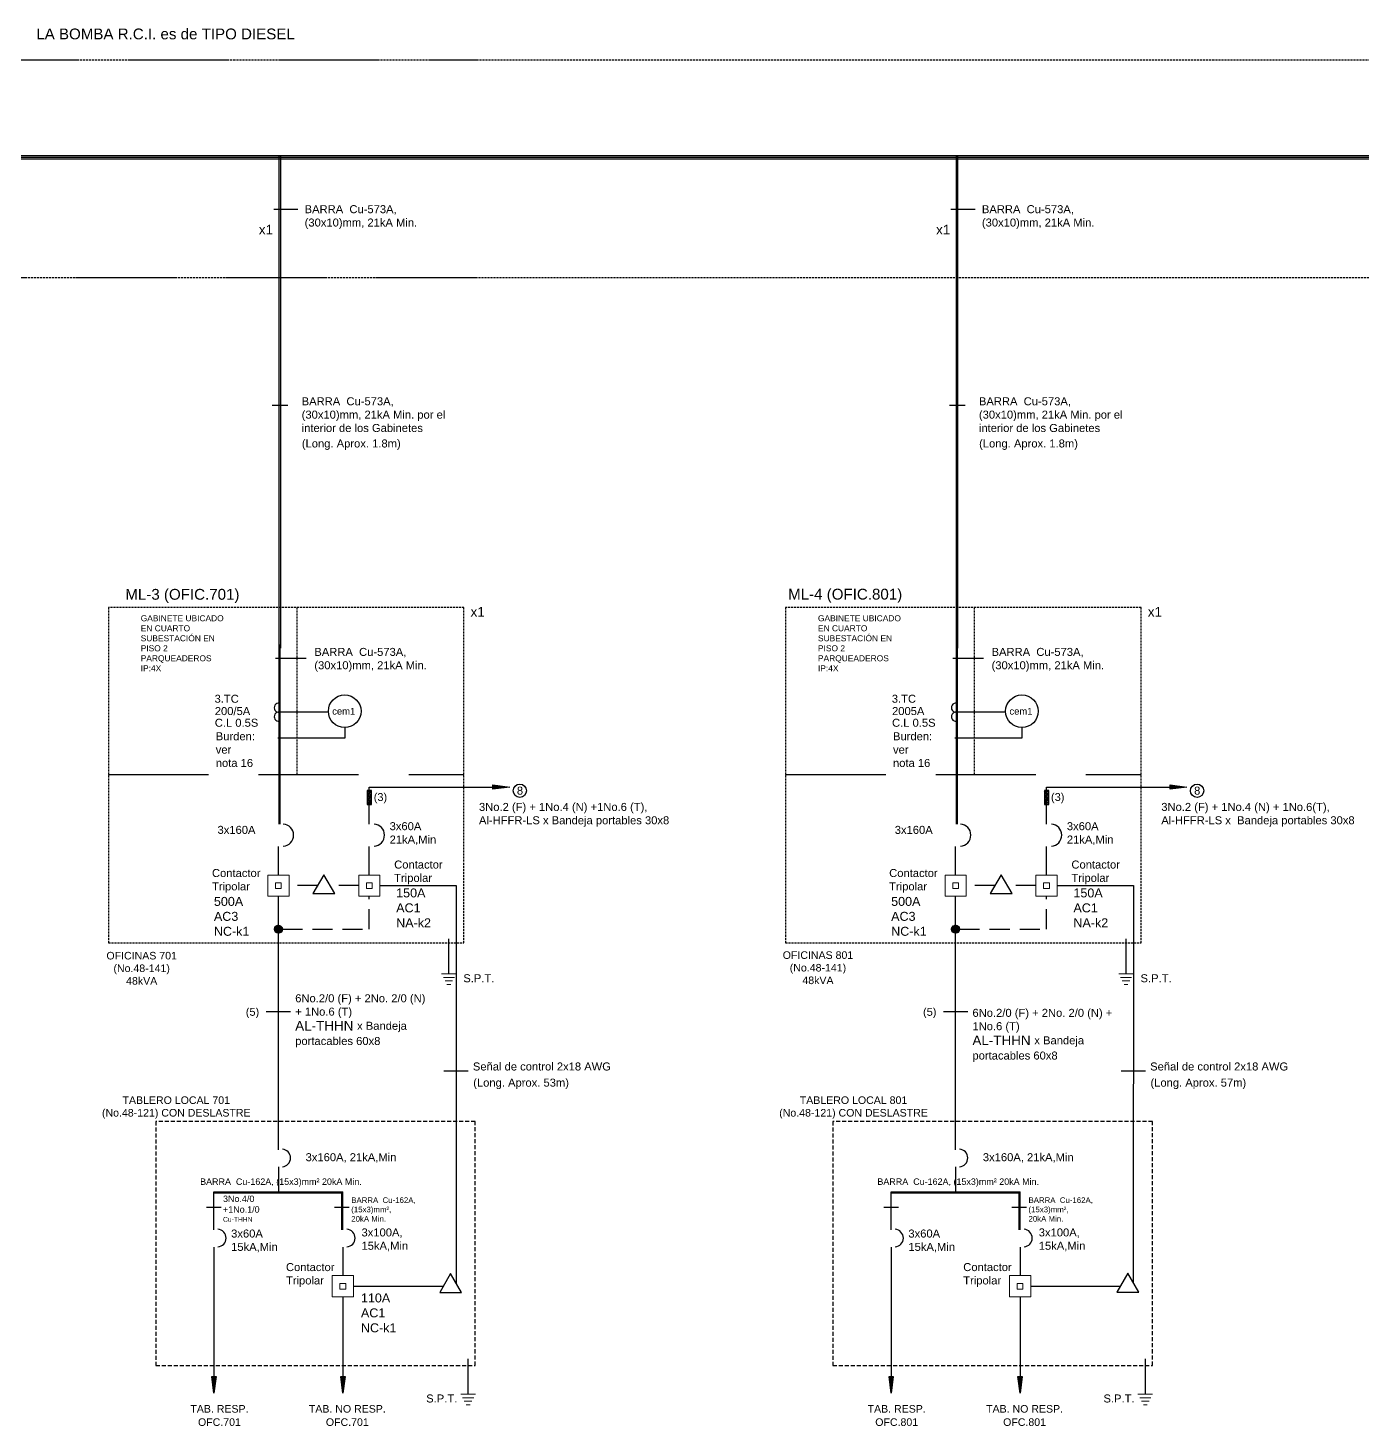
# Model space of a CAD drawing. Header units: millimetres. Extents: x 346 to 922, y -130 to 280.
# Drawn here: x 508.9 to 675.5, y 19.6 to 194.3 of the extents above; entities that cross this region are included whole.
import ezdxf
from ezdxf.enums import TextEntityAlignment as Align

# ---------------------------------------------------------------- set-up
doc = ezdxf.new("R2010")
doc.units = ezdxf.units.MM
doc.linetypes.add('DASHED', pattern=[0.75, 0.5, -0.25])
doc.linetypes.add('HIDDEN', pattern=[0.375, 0.25, -0.125])
for name, color, linetype in [('CRUCE', 7, 'HIDDEN'), ('DIAG', 4, 'Continuous'), ('DIAG-UNI', 4, 'Continuous'), ('GAB', 3, 'Continuous'), ('RE60', 7, 'Continuous')]:
    doc.layers.add(name, color=color, linetype=linetype)
doc.layers.add('RE80', color=7, linetype='Continuous', lineweight=15)
doc.styles.add('ROMANS', font='arial.ttf')
doc.styles.get("Standard").update_dxf_attribs({"font": 'arial.ttf'})

# ---------------------------------------------------------------- blocks, each defined once
blk = doc.blocks.new('FC1')
at = {"layer": 'RE60'}
h = blk.add_hatch(dxfattribs=at)
h.set_pattern_fill('ANSI31', color=256, scale=0.02)
h.paths.add_polyline_path([(0, 0), (0.00014, 0.000018), (0.00014, -0.000018)])
h = blk.add_hatch(color=256, dxfattribs=at)
h.dxf.hatch_style = 1
h.paths.add_polyline_path([(0, 0), (0.00014, 0.000018), (0.00014, -0.000018)])
for points in [[(0, 0), (0.00014, 0.000018), (0.00014, -0.000018), (0, 0)], [(0, 0), (0, 0)]]:
    blk.add_lwpolyline(points, dxfattribs=at)
blk = doc.blocks.new('PIN')
at = {"layer": 'RE60'}
h = blk.add_hatch(dxfattribs=at)
h.set_pattern_fill('ANSI31', color=256, scale=0.05)
h.set_pattern_definition([(45, (-9243.939, 874.64953), (-0.1122532015, 0.1122532015), [])])
h.paths.add_polyline_path([(0.28, 2.12), (-0.26, 2.12), (-0.26, 0.36), (0.28, 0.36)])
blk.add_lwpolyline([(-0.26, 0.36), (0.28, 0.36), (0.28, 2.12), (-0.26, 2.12)], close=True, dxfattribs=at)

msp = doc.modelspace()

# ---------------------------------------------------------------- hatches: boundary and pattern name
at = {"layer": 'RE60'}
h = msp.add_hatch(dxfattribs=at)
h.set_pattern_fill('JIS_WOOD', color=256, scale=0.1)
h.set_pattern_definition([(45, (441.187635, 722.69595), (-0.05, 0.05), [])])
edge = h.paths.add_edge_path()
edge.add_arc((540.17, 81.68), 0.5, 0, 360)
h = msp.add_hatch(dxfattribs=at)
h.set_pattern_fill('JIS_WOOD', color=256, scale=0.1)
h.set_pattern_definition([(45, (525.75682, 722.69595), (-0.05, 0.05), [])])
edge = h.paths.add_edge_path()
edge.add_arc((624.74, 81.68), 0.5, 0, 360)

# ---------------------------------------------------------------- linework, layer by layer
at = {"layer": 'CRUCE', "ltscale": 50}
for p, q in [((352.67, 190.28), (564.85, 190.28)), ((564.85, 163.04), (352.67, 163.04))]:
    msp.add_line(p, q, dxfattribs=at)
at = {"layer": 'CRUCE'}
for p, q in [((563.34, 121.87), (518.94, 121.87)), ((518.94, 121.87), (518.94, 79.99)), ((563.34, 79.99), (563.34, 121.87)), ((647.9, 121.87), (603.51, 121.87)), ((603.51, 121.87), (603.51, 79.99)), ((647.9, 79.99), (647.9, 121.87)), ((518.94, 79.99), (563.34, 79.99)), ((603.51, 79.99), (647.9, 79.99))]:
    msp.add_line(p, q, dxfattribs=at)
msp.add_lwpolyline([(352.67, 190.28), (799.39, 190.28), (799.39, 163.04), (352.67, 163.04)], close=True, dxfattribs=at)
for points in [[(542.49, 121.87), (542.49, 101.02)], [(627.06, 121.87), (627.06, 101.02)]]:
    msp.add_lwpolyline(points, dxfattribs=at)
at = {"layer": 'CRUCE', "ltscale": 50}
for points in [[(518.94, 101.02), (563.34, 101.02)], [(603.51, 101.02), (647.9, 101.02)]]:
    msp.add_lwpolyline(points, dxfattribs=at)
at = {"layer": 'DIAG'}
for points in [[(551.52, 94.82), (551.52, 99.43), (566.96, 99.43)], [(636.09, 94.82), (636.09, 99.43), (651.53, 99.43)], [(552.85, 87.12), (562.37, 87.12), (562.36, 37.46)], [(637.42, 87.12), (646.94, 87.12), (646.93, 37.53)], [(549.55, 37.07), (560.77, 37.07)], [(634.12, 37.07), (645.34, 37.07)]]:
    msp.add_lwpolyline(points, dxfattribs=at)
at = {"layer": 'DIAG-UNI', "color": 6}
for p, q in [((357.29, 178.33), (781.48, 178.33)), ((540.22, 178.28), (540.22, 116.79)), ((540.42, 178.28), (540.42, 116.79)), ((624.79, 178.28), (624.79, 116.79)), ((624.99, 178.33), (624.99, 116.79)), ((357.29, 178.13), (781.48, 178.13)), ((357.29, 177.93), (781.48, 177.93)), ((532.12, 48.88), (548.22, 48.88)), ((532.12, 48.73), (548.22, 48.73)), ((616.69, 48.88), (632.79, 48.88)), ((616.69, 48.73), (632.79, 48.73))]:
    msp.add_line(p, q, dxfattribs=at)
at = {"layer": 'DIAG-UNI', "color": 4}
for p, q in [((540.17, 88.44), (540.17, 92)), ((551.52, 88.44), (551.52, 92)), ((624.74, 88.44), (624.74, 92)), ((636.09, 88.44), (636.09, 92)), ((540.17, 82.18), (540.17, 85.79)), ((624.74, 82.18), (624.74, 85.79)), ((540.17, 54.11), (540.17, 81.18)), ((624.74, 54.11), (624.74, 81.18))]:
    msp.add_line(p, q, dxfattribs=at)
at = {"layer": 'DIAG-UNI', "color": 6}
for points in [[(540.22, 117.24), (540.22, 94.82)], [(540.37, 117.24), (540.37, 94.82)], [(624.79, 117.24), (624.79, 94.82)], [(624.94, 117.24), (624.94, 94.82)], [(548.09, 44.1), (548.09, 48.88)], [(548.22, 44.1), (548.22, 48.88)], [(632.66, 44.1), (632.66, 48.88)], [(632.79, 44.1), (632.79, 48.88)]]:
    msp.add_lwpolyline(points, dxfattribs=at)
at = {"layer": 'DIAG-UNI', "ltscale": 5}
for points in [[(545.85, 88.49), (544.48, 86.13), (547.21, 86.13)], [(630.42, 88.49), (629.05, 86.13), (631.78, 86.13)], [(561.68, 38.65), (560.32, 36.28), (563.04, 36.28)], [(646.25, 38.71), (644.89, 36.35), (647.61, 36.35)]]:
    msp.add_lwpolyline(points, close=True, dxfattribs=at)
at = {"layer": 'DIAG-UNI', "linetype": 'HIDDEN', "ltscale": 10}
for points in [[(540.67, 81.68), (551.52, 81.68), (551.52, 85.79)], [(545.05, 87.12), (541.5, 87.12)], [(550.2, 87.12), (546.64, 87.12)], [(625.24, 81.68), (636.09, 81.68), (636.09, 85.79)], [(629.62, 87.12), (626.07, 87.12)], [(634.77, 87.12), (631.21, 87.12)]]:
    msp.add_lwpolyline(points, dxfattribs=at)
at = {"layer": 'DIAG-UNI'}
for points in [[(540.17, 51.97), (540.17, 48.73)], [(624.74, 51.97), (624.74, 48.73)], [(532.12, 41.96), (532.12, 25.8)], [(548.22, 41.96), (548.22, 38.4)], [(616.69, 41.96), (616.69, 25.8)], [(632.79, 41.96), (632.79, 38.4)], [(548.22, 35.75), (548.22, 25.8)], [(632.79, 35.75), (632.79, 25.8)]]:
    msp.add_lwpolyline(points, dxfattribs=at)
at = {"layer": 'DIAG-UNI', "color": 4}
for points in [[(532.12, 44.1), (532.12, 48.88)], [(616.69, 44.1), (616.69, 48.88)]]:
    msp.add_lwpolyline(points, dxfattribs=at)
at = {"layer": 'GAB'}
for p, q in [((561.45, 76.1), (561.45, 80.49)), ((646.02, 76.1), (646.02, 80.49)), ((563.86, 23.6), (563.86, 27.99)), ((648.43, 23.6), (648.43, 27.99))]:
    msp.add_line(p, q, dxfattribs=at)
at = {"layer": 'RE60', "ltscale": 0.07}
for p, q in [((546.42, 108.78), (540.14, 108.78)), ((630.99, 108.78), (624.71, 108.78)), ((548.45, 106.87), (548.45, 105.55)), ((633.02, 106.87), (633.02, 105.55)), ((548.45, 105.55), (540.09, 105.55)), ((633.02, 105.55), (624.66, 105.55))]:
    msp.add_line(p, q, dxfattribs=at)
at = {"layer": 'RE60'}
for points in [[(542.61, 171.58), (539.59, 171.58)], [(627.18, 171.58), (624.16, 171.58)], [(541.37, 147.09), (539.41, 147.09)], [(625.94, 147.09), (623.98, 147.09)], [(539.83, 115.53), (543.65, 115.53)], [(624.4, 115.53), (628.22, 115.53)], [(541.68, 71.34), (538.66, 71.34)], [(541.68, 71.34), (538.66, 71.34)], [(541.54, 71.34), (539.58, 71.34)], [(626.25, 71.34), (623.23, 71.34)], [(626.25, 71.34), (623.23, 71.34)], [(626.1, 71.34), (624.15, 71.34)], [(563.88, 63.93), (560.85, 63.93)], [(563.73, 63.93), (561.77, 63.93)], [(648.45, 63.93), (645.42, 63.93)], [(648.3, 63.93), (646.34, 63.93)], [(533.03, 46.89), (531.21, 46.89)], [(549, 46.89), (547.18, 46.89)], [(617.6, 46.89), (615.78, 46.89)], [(633.57, 46.89), (631.75, 46.89)]]:
    msp.add_lwpolyline(points, dxfattribs=at)
at = {"layer": 'RE60', "linetype": 'DASHED'}
for points in [[(524.85, 27.19), (564.75, 27.19), (564.75, 57.64), (524.85, 57.64)], [(609.42, 27.19), (649.32, 27.19), (649.32, 57.64), (609.42, 57.64)]]:
    msp.add_lwpolyline(points, close=True, dxfattribs=at)
at = {"layer": 'RE60'}
for centre, radius in [((548.45, 108.91), 2.04), ((633.02, 108.91), 2.04), ((540.17, 81.68), 0.5), ((624.74, 81.68), 0.5)]:
    msp.add_circle(centre, radius, dxfattribs=at)
at = {"layer": 'RE60', "color": 3}
for centre in [(570.32, 98.98), (654.89, 98.98)]:
    msp.add_circle(centre, 0.828, dxfattribs=at)
at = {"layer": 'RE60', "ltscale": 0.07}
for centre, start, end in [((540.22, 109.35), 67.3119, 261.1912), ((540.22, 108.22), 98.8088, 292.6881), ((624.79, 109.35), 67.3119, 261.1912), ((624.79, 108.22), 98.8088, 292.6881)]:
    msp.add_arc(centre, 0.574, start, end, dxfattribs=at)
at = {"layer": 'RE60'}
for centre, radius in [((540.68, 93.43), 1.39), ((552.03, 93.43), 1.39), ((625.25, 93.43), 1.39), ((636.6, 93.43), 1.39), ((540.59, 53.1), 1.1), ((625.16, 53.1), 1.1), ((532.54, 43.09), 1.1), ((548.65, 43.09), 1.1), ((617.11, 43.09), 1.1), ((633.21, 43.09), 1.1)]:
    msp.add_arc(centre, radius, 274.0094, 85.9906, dxfattribs=at)
at = {"layer": 'RE80', "color": 3}
for p, q in [((560.77, 75.65), (562.15, 75.65)), ((560.98, 75.21), (561.93, 75.21)), ((645.34, 75.65), (646.72, 75.65)), ((645.55, 75.21), (646.5, 75.21)), ((561.21, 74.75), (561.69, 74.75)), ((645.77, 74.75), (646.26, 74.75)), ((563.18, 23.14), (564.56, 23.14)), ((647.75, 23.14), (649.13, 23.14)), ((563.39, 22.7), (564.33, 22.7)), ((563.61, 22.25), (564.1, 22.25)), ((647.96, 22.7), (648.9, 22.7)), ((648.18, 22.25), (648.67, 22.25))]:
    msp.add_line(p, q, dxfattribs=at)
at = {"layer": 'RE80'}
for points in [[(538.85, 85.79), (541.5, 85.79), (541.5, 88.44), (538.85, 88.44)], [(539.81, 86.75), (540.53, 86.75), (540.53, 87.48), (539.81, 87.48)], [(552.85, 85.79), (550.2, 85.79), (550.2, 88.44), (552.85, 88.44)], [(551.88, 86.75), (551.16, 86.75), (551.16, 87.48), (551.88, 87.48)], [(623.42, 85.79), (626.07, 85.79), (626.07, 88.44), (623.42, 88.44)], [(624.38, 86.75), (625.1, 86.75), (625.1, 87.48), (624.38, 87.48)], [(637.42, 85.79), (634.77, 85.79), (634.77, 88.44), (637.42, 88.44)], [(636.45, 86.75), (635.73, 86.75), (635.73, 87.48), (636.45, 87.48)], [(549.55, 35.75), (546.9, 35.75), (546.9, 38.4), (549.55, 38.4)], [(548.58, 36.71), (547.86, 36.71), (547.86, 37.43), (548.58, 37.43)], [(634.12, 35.75), (631.47, 35.75), (631.47, 38.4), (634.12, 38.4)], [(633.15, 36.71), (632.43, 36.71), (632.43, 37.43), (633.15, 37.43)]]:
    msp.add_lwpolyline(points, close=True, dxfattribs=at)
at = {"layer": 'RE80', "color": 3}
for points in [[(562.37, 76.1), (560.53, 76.1)], [(646.94, 76.1), (645.1, 76.1)], [(564.77, 23.6), (562.94, 23.6)], [(649.34, 23.6), (647.51, 23.6)]]:
    msp.add_lwpolyline(points, dxfattribs=at)

# ---------------------------------------------------------------- block references
at = {"layer": 'RE60', "ltscale": 0.8, "xscale": 15000, "yscale": 15000, "zscale": 15000}
for p, rotation in [((569.06, 99.43), 179.9999999999999), ((653.63, 99.43), 179.9999999999999), ((532.12, 23.71), 89.99999999999994), ((548.22, 23.71), 89.99999999999994), ((616.69, 23.71), 89.99999999999994), ((632.79, 23.71), 89.99999999999994)]:
    msp.add_blockref('FC1', p, dxfattribs=dict(at, rotation=rotation))
at = {"layer": 'RE60', "rotation": 180}
for p in [(551.53, 99.37), (636.1, 99.37)]:
    msp.add_blockref('PIN', p, dxfattribs=at)

# ---------------------------------------------------------------- texts
at = {"layer": 'RE60', "color": 4, "ltscale": 0.07}
for s, p in [('LA BOMBA R.C.I. es de TIPO DIESEL', (509.94, 192.85)), ('ML-3 (OFIC.701)', (521.06, 122.84)), ('ML-4 (OFIC.801) ', (603.82, 122.86))]:
    msp.add_text(s, height=1.35, dxfattribs=at).set_placement(p)
at = {"layer": 'RE60', "ltscale": 0.07}
for s, p in [('3.TC', (532.2, 109.97)), ('3.TC', (616.77, 109.97)), ('200/5A', (532.23, 108.43)), ('2005A', (616.8, 108.43)), ('C.L 0.5S', (532.23, 106.97)), ('C.L 0.5S', (616.8, 106.97))]:
    msp.add_text(s, height=1, dxfattribs=at).set_placement(p)
at = {"layer": 'RE60', "ltscale": 0.07, "style": 'ROMANS'}
for p in [(548.33, 108.91), (632.9, 108.91)]:
    msp.add_text('cem1', height=0.843, dxfattribs=at).set_placement(p, align=Align.MIDDLE_CENTER)
at = {"layer": 'RE60', "ltscale": 0.07}
for p in [(570.34, 98.49), (654.91, 98.49)]:
    msp.add_text('8', height=1, dxfattribs=at).set_placement(p, align=Align.CENTER)
at = {"layer": 'RE60', "attachment_point": 4}
for s, insert, char_height, width in [('\\A1;3No.2 (F) + 1No.4 (N) +1No.6 (T),\\P{\\C3;Al-HFFR-LS} x Bandeja portables 30x8', (565.22, 95.97), 1, 26.1157), ('\\A1;3No.2 (F) + 1No.4 (N) + 1No.6(T),\\P{\\C3;Al-HFFR-LS} x  Bandeja portables 30x8', (650.42, 95.97), 1, 26.3445), ('\\A1;\\pxl1;6No.2/0 (F) + 2No. 2/0 (N) + 1No.6 (T) \\P{\\H1.2x;\\C3;AL-THHN }x Bandeja portacables 60x8', (541.27, 70.23), 1, 17.4015), ('\\A1;\\pxl1;6No.2/0 (F) + 2No. 2/0 (N) + 1No.6 (T) \\P{\\H1.2x;\\C3;AL-THHN \\H0.83333x;\\C256;x Bandeja portacables 60x8}', (625.84, 68.41), 1, 21.5311), ('\\A1;\\pxl1;Señal de control 2x18 AWG', (563.46, 64.52), 1, 31.7341), ('\\A1;\\pxl1;Señal de control 2x18 AWG', (648.03, 64.52), 1, 31.7341), ('\\A1;\\pxl1;3No.4/0\\P+1No.1/0\\P{\\H0.75x;\\C3;Cu-THHN}', (532.46, 46.76), 0.8, 6.4507)]:
    msp.add_mtext(s, dxfattribs=dict(at, insert=insert, char_height=char_height, width=width))
at = {"layer": 'RE60', "char_height": 1.12, "width": 2.8525, "attachment_point": 1, "style": 'ROMANS'}
for s, insert in [('500A\\PAC3\\PNC-k1', (532.12, 85.71)), ('150A\\PAC1\\PNA-k2', (554.88, 86.77)), ('500A\\PAC3\\PNC-k1', (616.69, 85.71)), ('150A\\PAC1\\PNA-k2', (639.45, 86.77)), ('110A\\PAC1\\PNC-k1', (550.48, 36.17))]:
    msp.add_mtext(s, dxfattribs=dict(at, insert=insert))
at = {"layer": 'RE80'}
for s, height, p in [('x1', 1.2, (537.73, 168.48)), ('x1', 1.2, (622.3, 168.48)), ('(Long. Aprox. 1.8m)', 1, (543.1, 141.86)), ('(Long. Aprox. 1.8m)', 1, (627.67, 141.86)), ('x1', 1.2, (564.17, 120.73)), ('x1', 1.2, (648.74, 120.73)), ('(Long. Aprox. 53m)', 1, (564.5, 62.01)), ('(Long. Aprox. 57m)', 1, (649.07, 62.01))]:
    msp.add_text(s, height=height, dxfattribs=at).set_placement(p)
at = {"layer": 'RE80', "color": 3, "ltscale": 0.25, "style": 'ROMANS'}
for s, p in [('(3)', (552.08, 97.7)), ('(3)', (636.65, 97.7)), ('(5)', (536.1, 70.86)), ('(5)', (620.67, 70.86))]:
    msp.add_text(s, height=0.982, dxfattribs=at).set_placement(p)
at = {"layer": 'RE80', "char_height": 1, "attachment_point": 1}
for insert in [(543.45, 172.13), (628.02, 172.13), (544.66, 116.82), (629.23, 116.82)]:
    msp.add_mtext('BARRA  Cu-573A, \\P(30x10)mm, 21kA Min.', dxfattribs=dict(at, insert=insert))
at = {"layer": 'RE80'}
for s, insert, char_height, width, attachment_point in [('BARRA  Cu-573A, (30x10)mm, 21kA Min. por el interior de los Gabinetes', (543.08, 148.13), 1, 19.0355, 1), ('BARRA  Cu-573A, (30x10)mm, 21kA Min. por el interior de los Gabinetes', (627.65, 148.13), 1, 19.0355, 1), ('GABINETE UBICADO EN CUARTO SUBESTACIÓN EN PISO 2 PARQUEADEROS\\PIP:4X', (522.98, 120.9), 0.75, 11.2516, 1), ('GABINETE UBICADO EN CUARTO SUBESTACIÓN EN PISO 2 PARQUEADEROS\\PIP:4X', (607.55, 120.9), 0.75, 11.2516, 1), ('Burden: \\Pver \\Pnota 16', (532.35, 106.28, 0), 1, 6.9199, 1), ('Burden: \\Pver \\Pnota 16', (616.92, 106.28, 0), 1, 6.9199, 1), ('3x160A', (532.57, 94.08), 1, 5.3024, 4), ('3x60A\\P21kA,Min', (554.06, 93.62), 1, 16.6358, 4), ('3x160A', (617.14, 94.08), 1, 5.3024, 4), ('3x60A\\P21kA,Min', (638.63, 93.62), 1, 16.6358, 4), ('Contactor Tripolar ', (531.88, 87.71), 1, 1.8808, 4), ('Contactor Tripolar ', (554.63, 88.77), 1, 1.8808, 4), ('Contactor Tripolar ', (616.44, 87.71), 1, 1.8808, 4), ('Contactor Tripolar ', (639.2, 88.77), 1, 1.8808, 4), ('OFICINAS 701\\P(No.48-141)\\P48kVA', (523.1, 76.79), 0.945, 16.379, 5), ('OFICINAS 801\\P(No.48-141)\\P48kVA', (607.55, 76.86), 0.945, 16.379, 5), ('\\A1;S.P.T.', (563.26, 76.05), 1, 9.1442, 1), ('\\A1;S.P.T.', (647.83, 76.05), 1, 9.1442, 1), ('TABLERO LOCAL 701\\P(No.48-121) CON DESLASTRE', (527.42, 59.39), 0.945, 29.9366, 5), ('TABLERO LOCAL 801\\P(No.48-121) CON DESLASTRE', (611.99, 59.39), 0.945, 29.9366, 5), ('3x160A, 21kA,Min', (543.57, 53.1), 1, 16.6358, 4), ('3x160A, 21kA,Min', (628.14, 53.1), 1, 16.6358, 4), ('BARRA  Cu-162A, (15x3)mm² 20kA Min.', (530.4, 50.54), 0.8, 31.1473, 1), ('BARRA  Cu-162A, (15x3)mm² 20kA Min.', (614.97, 50.54), 0.8, 31.1473, 1), ('BARRA  Cu-162A,\\P(15x3)mm²,\\P20kA Min.', (549.27, 48.18), 0.7, 12.8412, 1), ('BARRA  Cu-162A,\\P(15x3)mm²,\\P20kA Min.', (633.84, 48.18), 0.7, 12.8412, 1), ('3x60A\\P15kA,Min', (534.27, 42.73), 1, 16.6358, 4), ('3x60A\\P15kA,Min', (618.84, 42.73), 1, 16.6358, 4), ('Contactor Tripolar ', (541.12, 38.48), 1, 1.8808, 4), ('Contactor Tripolar ', (625.69, 38.48), 1, 1.8808, 4), ('\\A1;S.P.T.', (558.63, 23.55), 1, 9.1442, 1), ('\\A1;S.P.T.', (643.2, 23.55), 1, 9.1442, 1), ('TAB. RESP.', (532.81, 21.75), 0.945, 7.6935, 5), ('TAB. NO RESP.', (548.78, 21.75), 0.945, 11.0939, 5), ('TAB. RESP.', (617.38, 21.75), 0.945, 7.6935, 5), ('TAB. NO RESP.', (633.35, 21.75), 0.945, 11.0939, 5), ('OFC.701', (532.81, 20.09), 0.945, 7.6935, 5), ('OFC.701', (548.78, 20.09), 0.945, 7.6935, 5), ('OFC.801', (617.38, 20.09), 0.945, 7.6935, 5), ('OFC.801', (633.35, 20.09), 0.945, 7.6935, 5)]:
    msp.add_mtext(s, dxfattribs=dict(at, insert=insert, char_height=char_height, width=width, attachment_point=attachment_point))
at = {"layer": 'RE80', "color": 1, "char_height": 1, "width": 7.0536, "attachment_point": 4, "style": 'ROMANS'}
for insert in [(550.55, 42.87), (635.12, 42.87)]:
    msp.add_mtext('{\\C256;3x100A,\\P15kA,Min}', dxfattribs=dict(at, insert=insert))

doc.saveas('drawing.dxf')
